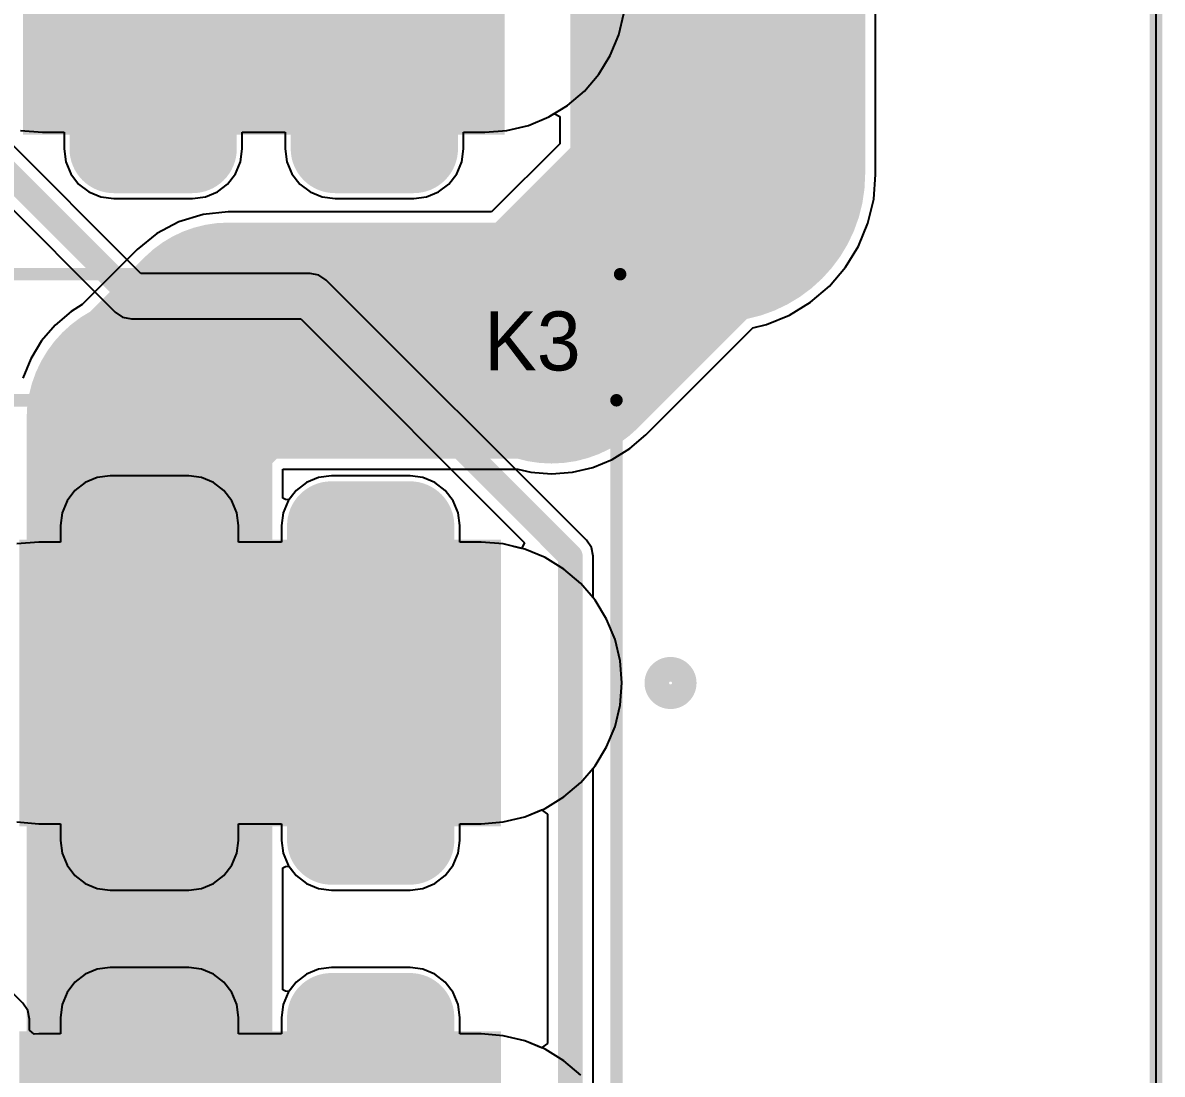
# Model space of a CAD drawing. Header units: millimetres. Extents: x 0.26 to 7.33, y 1.06 to 4.59.
# Drawn here: x 6.417 to 7.33, y 2.443 to 3.284 of the extents above; entities that cross this region are included whole.
import ezdxf

# ---------------------------------------------------------------- set-up
doc = ezdxf.new("R2010")
doc.units = ezdxf.units.MM
doc.header["$MEASUREMENT"] = 0
for name, color, linetype in [('BottomLayer', 5, 'Continuous'), ('BottomSolder', 6, 'Continuous'), ('Mechanical15', 56, 'Continuous'), ('Mechanical20', 56, 'Continuous'), ('MultiLayer', 9, 'Continuous'), ('PadHoleLayer', 156, 'Continuous'), ('TopLayer', 1, 'Continuous'), ('TopOverlay', 2, 'Continuous'), ('TopSolder', 216, 'Continuous')]:
    doc.layers.add(name, color=color, linetype=linetype)

# ---------------------------------------------------------------- blocks, each defined once
blk = doc.blocks.new('55_13_16')
at = {"layer": 'BottomLayer', "const_width": 0.0315}
for points in [[(0.2815, -0.06693, 1), (0.31299, -0.06693, 1)], [(0.53346, -0.06693, 1), (0.56496, -0.06693, 1)], [(0.6752, -0.06693, 1), (0.70669, -0.06693, 1)], [(0.2815, -0.12992, 1), (0.31299, -0.12992, 1)], [(0.53346, -0.12992, 1), (0.56496, -0.12992, 1)], [(0.6752, -0.12992, 1), (0.70669, -0.12992, 1)], [(0.2815, -0.24409, 1), (0.31299, -0.24409, 1)], [(0.53346, -0.24409, 1), (0.56496, -0.24409, 1)], [(0.6752, -0.24409, 1), (0.70669, -0.24409, 1)], [(0.2815, -0.30709, 1), (0.31299, -0.30709, 1)], [(0.53346, -0.30709, 1), (0.56496, -0.30709, 1)], [(0.6752, -0.30709, 1), (0.70669, -0.30709, 1)]]:
    blk.add_lwpolyline(points, format="xyb", close=True, dxfattribs=at)
at = {"layer": 'BottomLayer'}
for points in [[(0.54921, -0.16142), (0.54921, -0.03543), (0.29724, -0.16142), (0.29724, -0.03543)], [(0.94291, -0.16142), (0.94291, -0.03543), (0.69094, -0.16142), (0.69094, -0.03543)], [(0.58071, -0.12992), (0.58071, -0.06693), (0.26575, -0.12992), (0.26575, -0.06693)], [(0.97441, -0.12992), (0.97441, -0.06693), (0.65945, -0.12992), (0.65945, -0.06693)], [(0.54921, -0.33858), (0.54921, -0.2126), (0.29724, -0.33858), (0.29724, -0.2126)], [(0.94291, -0.33858), (0.94291, -0.2126), (0.69094, -0.33858), (0.69094, -0.2126)], [(0.58071, -0.30709), (0.58071, -0.24409), (0.26575, -0.30709), (0.26575, -0.24409)], [(0.97441, -0.30709), (0.97441, -0.24409), (0.65945, -0.30709), (0.65945, -0.24409)]]:
    blk.add_solid(points, dxfattribs=at)
at = {"layer": 'BottomSolder', "const_width": 0.0355}
for points in [[(0.2795, -0.06693, 1), (0.31499, -0.06693, 1)], [(0.53146, -0.06693, 1), (0.56696, -0.06693, 1)], [(0.6732, -0.06693, 1), (0.70869, -0.06693, 1)], [(0.2795, -0.12992, 1), (0.31499, -0.12992, 1)], [(0.53146, -0.12992, 1), (0.56696, -0.12992, 1)], [(0.6732, -0.12992, 1), (0.70869, -0.12992, 1)], [(0.2795, -0.24409, 1), (0.31499, -0.24409, 1)], [(0.53146, -0.24409, 1), (0.56696, -0.24409, 1)], [(0.6732, -0.24409, 1), (0.70869, -0.24409, 1)], [(0.2795, -0.30709, 1), (0.31499, -0.30709, 1)], [(0.53146, -0.30709, 1), (0.56696, -0.30709, 1)], [(0.6732, -0.30709, 1), (0.70869, -0.30709, 1)]]:
    blk.add_lwpolyline(points, format="xyb", close=True, dxfattribs=at)
at = {"layer": 'BottomSolder'}
for points in [[(0.54921, -0.16542), (0.54921, -0.03143), (0.29724, -0.16542), (0.29724, -0.03143)], [(0.94291, -0.16542), (0.94291, -0.03143), (0.69094, -0.16542), (0.69094, -0.03143)], [(0.58471, -0.12992), (0.58471, -0.06693), (0.26175, -0.12992), (0.26175, -0.06693)], [(0.97841, -0.12992), (0.97841, -0.06693), (0.65545, -0.12992), (0.65545, -0.06693)], [(0.54921, -0.34258), (0.54921, -0.2086), (0.29724, -0.34258), (0.29724, -0.2086)], [(0.94291, -0.34258), (0.94291, -0.2086), (0.69094, -0.34258), (0.69094, -0.2086)], [(0.58471, -0.30709), (0.58471, -0.24409), (0.26175, -0.30709), (0.26175, -0.24409)], [(0.97841, -0.30709), (0.97841, -0.24409), (0.65545, -0.30709), (0.65545, -0.24409)]]:
    blk.add_solid(points, dxfattribs=at)
at = {"layer": 'Mechanical15', "const_width": 0.01}
for points in [[(0.19685, -1.00394), (0.19685, 0.09843)], [(1.43701, 0.09843), (0.19685, 0.09843)]]:
    blk.add_lwpolyline(points, dxfattribs=at)
at = {"layer": 'Mechanical15', "const_width": 0.005}
blk.add_lwpolyline([(0.19435, 0.09843, 1), (0.19935, 0.09843, 1)], format="xyb", close=True, dxfattribs=at)
blk.add_lwpolyline([(0.19435, 0.09843, 1), (0.19935, 0.09843, 1)], format="xyb", close=True, dxfattribs=at)
at = {"layer": 'MultiLayer', "const_width": 0.0315}
for points in [[(0.2815, -0.06693, 1), (0.31299, -0.06693, 1)], [(0.53346, -0.06693, 1), (0.56496, -0.06693, 1)], [(0.6752, -0.06693, 1), (0.70669, -0.06693, 1)], [(0.2815, -0.12992, 1), (0.31299, -0.12992, 1)], [(0.53346, -0.12992, 1), (0.56496, -0.12992, 1)], [(0.6752, -0.12992, 1), (0.70669, -0.12992, 1)], [(0.2815, -0.24409, 1), (0.31299, -0.24409, 1)], [(0.53346, -0.24409, 1), (0.56496, -0.24409, 1)], [(0.6752, -0.24409, 1), (0.70669, -0.24409, 1)], [(0.2815, -0.30709, 1), (0.31299, -0.30709, 1)], [(0.53346, -0.30709, 1), (0.56496, -0.30709, 1)], [(0.6752, -0.30709, 1), (0.70669, -0.30709, 1)]]:
    blk.add_lwpolyline(points, format="xyb", close=True, dxfattribs=at)
at = {"layer": 'MultiLayer'}
for points in [[(0.54921, -0.16142), (0.54921, -0.03543), (0.29724, -0.16142), (0.29724, -0.03543)], [(0.94291, -0.16142), (0.94291, -0.03543), (0.69094, -0.16142), (0.69094, -0.03543)], [(0.58071, -0.12992), (0.58071, -0.06693), (0.26575, -0.12992), (0.26575, -0.06693)], [(0.97441, -0.12992), (0.97441, -0.06693), (0.65945, -0.12992), (0.65945, -0.06693)], [(0.54921, -0.33858), (0.54921, -0.2126), (0.29724, -0.33858), (0.29724, -0.2126)], [(0.94291, -0.33858), (0.94291, -0.2126), (0.69094, -0.33858), (0.69094, -0.2126)], [(0.58071, -0.30709), (0.58071, -0.24409), (0.26575, -0.30709), (0.26575, -0.24409)], [(0.97441, -0.30709), (0.97441, -0.24409), (0.65945, -0.30709), (0.65945, -0.24409)]]:
    blk.add_solid(points, dxfattribs=at)
at = {"layer": 'PadHoleLayer', "const_width": 0.05217}
for points in [[(0.53789, -0.02018), (0.30856, -0.02018, -1), (0.30856, -0.17667), (0.53789, -0.17667, -1)], [(0.93159, -0.02018), (0.70226, -0.02018, -1), (0.70226, -0.17667), (0.93159, -0.17667, -1)], [(0.53789, -0.19734), (0.30856, -0.19734, -1), (0.30856, -0.35384), (0.53789, -0.35384, -1)], [(0.93159, -0.19734), (0.70226, -0.19734, -1), (0.70226, -0.35384), (0.93159, -0.35384, -1)]]:
    blk.add_lwpolyline(points, format="xyb", close=True, dxfattribs=at)
at = {"layer": 'TopLayer', "const_width": 0.0315}
for points in [[(0.2815, -0.06693, 1), (0.31299, -0.06693, 1)], [(0.53346, -0.06693, 1), (0.56496, -0.06693, 1)], [(0.6752, -0.06693, 1), (0.70669, -0.06693, 1)], [(0.2815, -0.12992, 1), (0.31299, -0.12992, 1)], [(0.53346, -0.12992, 1), (0.56496, -0.12992, 1)], [(0.6752, -0.12992, 1), (0.70669, -0.12992, 1)], [(0.2815, -0.24409, 1), (0.31299, -0.24409, 1)], [(0.53346, -0.24409, 1), (0.56496, -0.24409, 1)], [(0.6752, -0.24409, 1), (0.70669, -0.24409, 1)], [(0.2815, -0.30709, 1), (0.31299, -0.30709, 1)], [(0.53346, -0.30709, 1), (0.56496, -0.30709, 1)], [(0.6752, -0.30709, 1), (0.70669, -0.30709, 1)]]:
    blk.add_lwpolyline(points, format="xyb", close=True, dxfattribs=at)
at = {"layer": 'TopLayer'}
for points in [[(0.54921, -0.16142), (0.54921, -0.03543), (0.29724, -0.16142), (0.29724, -0.03543)], [(0.94291, -0.16142), (0.94291, -0.03543), (0.69094, -0.16142), (0.69094, -0.03543)], [(0.58071, -0.12992), (0.58071, -0.06693), (0.26575, -0.12992), (0.26575, -0.06693)], [(0.97441, -0.12992), (0.97441, -0.06693), (0.65945, -0.12992), (0.65945, -0.06693)], [(0.54921, -0.33858), (0.54921, -0.2126), (0.29724, -0.33858), (0.29724, -0.2126)], [(0.94291, -0.33858), (0.94291, -0.2126), (0.69094, -0.33858), (0.69094, -0.2126)], [(0.58071, -0.30709), (0.58071, -0.24409), (0.26575, -0.30709), (0.26575, -0.24409)], [(0.97441, -0.30709), (0.97441, -0.24409), (0.65945, -0.30709), (0.65945, -0.24409)]]:
    blk.add_solid(points, dxfattribs=at)
at = {"layer": 'TopOverlay'}
for points, const_width in [([(0.43422, 0.14173, 1), (0.41223, 0.14173, 1)], 0.01969), ([(0.40731, 0.14173, 1), (0.41715, 0.14173, 1)], 0.00984), ([(0.4293, 0.14173, 1), (0.43914, 0.14173, 1)], 0.00984), ([(0.19435, 0.09843, 1), (0.19935, 0.09843, 1)], 0.005), ([(0.19435, 0.09843, 1), (0.19935, 0.09843, 1)], 0.005)]:
    blk.add_lwpolyline(points, format="xyb", close=True, dxfattribs=dict(at, const_width=const_width))
at = {"layer": 'TopOverlay', "const_width": 0.01}
for points in [[(0.19685, -1.00394), (0.19685, 0.09843)], [(1.43701, 0.09843), (0.19685, 0.09843)]]:
    blk.add_lwpolyline(points, dxfattribs=at)
at = {"layer": 'TopSolder', "const_width": 0.0355}
for points in [[(0.2795, -0.06693, 1), (0.31499, -0.06693, 1)], [(0.53146, -0.06693, 1), (0.56696, -0.06693, 1)], [(0.6732, -0.06693, 1), (0.70869, -0.06693, 1)], [(0.2795, -0.12992, 1), (0.31499, -0.12992, 1)], [(0.53146, -0.12992, 1), (0.56696, -0.12992, 1)], [(0.6732, -0.12992, 1), (0.70869, -0.12992, 1)], [(0.2795, -0.24409, 1), (0.31499, -0.24409, 1)], [(0.53146, -0.24409, 1), (0.56696, -0.24409, 1)], [(0.6732, -0.24409, 1), (0.70869, -0.24409, 1)], [(0.2795, -0.30709, 1), (0.31499, -0.30709, 1)], [(0.53146, -0.30709, 1), (0.56696, -0.30709, 1)], [(0.6732, -0.30709, 1), (0.70869, -0.30709, 1)]]:
    blk.add_lwpolyline(points, format="xyb", close=True, dxfattribs=at)
at = {"layer": 'TopSolder'}
for points in [[(0.54921, -0.16542), (0.54921, -0.03143), (0.29724, -0.16542), (0.29724, -0.03143)], [(0.94291, -0.16542), (0.94291, -0.03143), (0.69094, -0.16542), (0.69094, -0.03143)], [(0.58471, -0.12992), (0.58471, -0.06693), (0.26175, -0.12992), (0.26175, -0.06693)], [(0.97841, -0.12992), (0.97841, -0.06693), (0.65545, -0.12992), (0.65545, -0.06693)], [(0.54921, -0.34258), (0.54921, -0.2086), (0.29724, -0.34258), (0.29724, -0.2086)], [(0.94291, -0.34258), (0.94291, -0.2086), (0.69094, -0.34258), (0.69094, -0.2086)], [(0.58471, -0.30709), (0.58471, -0.24409), (0.26175, -0.30709), (0.26175, -0.24409)], [(0.97841, -0.30709), (0.97841, -0.24409), (0.65545, -0.30709), (0.65545, -0.24409)]]:
    blk.add_solid(points, dxfattribs=at)
blk = doc.blocks.new('55_13_22')
at = {"layer": 'BottomLayer', "const_width": 0.0315}
for points in [[(1.32087, -0.06693, 1), (1.35236, -0.06693, 1)], [(1.32087, -0.12992, 1), (1.35236, -0.12992, 1)], [(1.32087, -0.24409, 1), (1.35236, -0.24409, 1)], [(1.32087, -0.30709, 1), (1.35236, -0.30709, 1)]]:
    blk.add_lwpolyline(points, format="xyb", close=True, dxfattribs=at)
at = {"layer": 'BottomLayer'}
for points in [[(1.33661, -0.16142), (1.33661, -0.03543), (1.08465, -0.16142), (1.08465, -0.03543)], [(1.36811, -0.12992), (1.36811, -0.06693), (1.05315, -0.12992), (1.05315, -0.06693)], [(1.33661, -0.33858), (1.33661, -0.2126), (1.08465, -0.33858), (1.08465, -0.2126)], [(1.36811, -0.30709), (1.36811, -0.24409), (1.05315, -0.30709), (1.05315, -0.24409)]]:
    blk.add_solid(points, dxfattribs=at)
at = {"layer": 'BottomSolder', "const_width": 0.0355}
for points in [[(1.31887, -0.06693, 1), (1.35436, -0.06693, 1)], [(1.31887, -0.12992, 1), (1.35436, -0.12992, 1)], [(1.31887, -0.24409, 1), (1.35436, -0.24409, 1)], [(1.31887, -0.30709, 1), (1.35436, -0.30709, 1)]]:
    blk.add_lwpolyline(points, format="xyb", close=True, dxfattribs=at)
at = {"layer": 'BottomSolder'}
for points in [[(1.33661, -0.16542), (1.33661, -0.03143), (1.08465, -0.16542), (1.08465, -0.03143)], [(1.37211, -0.12992), (1.37211, -0.06693), (1.04915, -0.12992), (1.04915, -0.06693)], [(1.33661, -0.34258), (1.33661, -0.2086), (1.08465, -0.34258), (1.08465, -0.2086)], [(1.37211, -0.30709), (1.37211, -0.24409), (1.04915, -0.30709), (1.04915, -0.24409)]]:
    blk.add_solid(points, dxfattribs=at)
at = {"layer": 'Mechanical15', "const_width": 0.01}
for points in [[(1.43701, 0.09843), (0.19685, 0.09843)], [(1.43701, -1.00394), (1.43701, 0.09843)]]:
    blk.add_lwpolyline(points, dxfattribs=at)
at = {"layer": 'Mechanical15', "const_width": 0.005}
blk.add_lwpolyline([(1.43451, 0.09843, 1), (1.43951, 0.09843, 1)], format="xyb", close=True, dxfattribs=at)
blk.add_lwpolyline([(1.43451, 0.09843, 1), (1.43951, 0.09843, 1)], format="xyb", close=True, dxfattribs=at)
at = {"layer": 'MultiLayer', "const_width": 0.0315}
for points in [[(1.32087, -0.06693, 1), (1.35236, -0.06693, 1)], [(1.32087, -0.12992, 1), (1.35236, -0.12992, 1)], [(1.32087, -0.24409, 1), (1.35236, -0.24409, 1)], [(1.32087, -0.30709, 1), (1.35236, -0.30709, 1)]]:
    blk.add_lwpolyline(points, format="xyb", close=True, dxfattribs=at)
at = {"layer": 'MultiLayer'}
for points in [[(1.33661, -0.16142), (1.33661, -0.03543), (1.08465, -0.16142), (1.08465, -0.03543)], [(1.36811, -0.12992), (1.36811, -0.06693), (1.05315, -0.12992), (1.05315, -0.06693)], [(1.33661, -0.33858), (1.33661, -0.2126), (1.08465, -0.33858), (1.08465, -0.2126)], [(1.36811, -0.30709), (1.36811, -0.24409), (1.05315, -0.30709), (1.05315, -0.24409)]]:
    blk.add_solid(points, dxfattribs=at)
at = {"layer": 'PadHoleLayer', "const_width": 0.05217}
for points in [[(1.3253, -0.02018), (1.09596, -0.02018, -1), (1.09596, -0.17667), (1.3253, -0.17667, -1)], [(1.3253, -0.19734), (1.09596, -0.19734, -1), (1.09596, -0.35384), (1.3253, -0.35384, -1)]]:
    blk.add_lwpolyline(points, format="xyb", close=True, dxfattribs=at)
at = {"layer": 'TopLayer', "const_width": 0.0315}
for points in [[(1.32087, -0.06693, 1), (1.35236, -0.06693, 1)], [(1.32087, -0.12992, 1), (1.35236, -0.12992, 1)], [(1.32087, -0.24409, 1), (1.35236, -0.24409, 1)], [(1.32087, -0.30709, 1), (1.35236, -0.30709, 1)]]:
    blk.add_lwpolyline(points, format="xyb", close=True, dxfattribs=at)
at = {"layer": 'TopLayer'}
for points in [[(1.33661, -0.16142), (1.33661, -0.03543), (1.08465, -0.16142), (1.08465, -0.03543)], [(1.36811, -0.12992), (1.36811, -0.06693), (1.05315, -0.12992), (1.05315, -0.06693)], [(1.33661, -0.33858), (1.33661, -0.2126), (1.08465, -0.33858), (1.08465, -0.2126)], [(1.36811, -0.30709), (1.36811, -0.24409), (1.05315, -0.30709), (1.05315, -0.24409)]]:
    blk.add_solid(points, dxfattribs=at)
at = {"layer": 'TopOverlay', "const_width": 0.01}
for points in [[(1.43701, 0.09843), (0.19685, 0.09843)], [(1.43701, -1.00394), (1.43701, 0.09843)]]:
    blk.add_lwpolyline(points, dxfattribs=at)
at = {"layer": 'TopOverlay', "const_width": 0.005}
blk.add_lwpolyline([(1.43451, 0.09843, 1), (1.43951, 0.09843, 1)], format="xyb", close=True, dxfattribs=at)
blk.add_lwpolyline([(1.43451, 0.09843, 1), (1.43951, 0.09843, 1)], format="xyb", close=True, dxfattribs=at)
at = {"layer": 'TopSolder', "const_width": 0.0355}
for points in [[(1.31887, -0.06693, 1), (1.35436, -0.06693, 1)], [(1.31887, -0.12992, 1), (1.35436, -0.12992, 1)], [(1.31887, -0.24409, 1), (1.35436, -0.24409, 1)], [(1.31887, -0.30709, 1), (1.35436, -0.30709, 1)]]:
    blk.add_lwpolyline(points, format="xyb", close=True, dxfattribs=at)
at = {"layer": 'TopSolder'}
for points in [[(1.33661, -0.16542), (1.33661, -0.03143), (1.08465, -0.16542), (1.08465, -0.03143)], [(1.37211, -0.12992), (1.37211, -0.06693), (1.04915, -0.12992), (1.04915, -0.06693)], [(1.33661, -0.34258), (1.33661, -0.2086), (1.08465, -0.34258), (1.08465, -0.2086)], [(1.37211, -0.30709), (1.37211, -0.24409), (1.04915, -0.30709), (1.04915, -0.24409)]]:
    blk.add_solid(points, dxfattribs=at)

msp = doc.modelspace()

# ---------------------------------------------------------------- linework, layer by layer
at = {"layer": 'BottomLayer'}
for p, q in [((7.325, 4.5863), (7.325, 1.6725)), ((6.89476, 3.27464), (6.89889, 3.29183)), ((6.888, 3.2583), (6.89476, 3.27464)), ((6.87876, 3.24323), (6.888, 3.2583)), ((6.86727, 3.22978), (6.87876, 3.24323)), ((6.85383, 3.2183), (6.86727, 3.22978)), ((6.83875, 3.20906), (6.85383, 3.2183)), ((6.82242, 3.20229), (6.83875, 3.20906)), ((6.51192, 3.08375), (6.39946, 3.19622)), ((6.41564, 3.19817), (6.43327, 3.19678)), ((6.43327, 3.19678), (6.45052, 3.19678)), ((6.45052, 3.19678), (6.45052, 3.18347)), ((6.59318, 3.18347), (6.59318, 3.19678)), ((6.59318, 3.19678), (6.62768, 3.19678)), ((6.62768, 3.19678), (6.62768, 3.18347)), ((6.77035, 3.18347), (6.77035, 3.19678)), ((6.77035, 3.19678), (6.7876, 3.19678)), ((6.7876, 3.19678), (6.80523, 3.19817)), ((6.80523, 3.19817), (6.82242, 3.20229)), ((6.35863, 3.18559), (6.49152, 3.0527)), ((6.45052, 3.18347), (6.45187, 3.17316)), ((6.59183, 3.17316), (6.59318, 3.18347)), ((6.62768, 3.18347), (6.62904, 3.17316)), ((6.76899, 3.17316), (6.77035, 3.18347)), ((6.45187, 3.17316), (6.45585, 3.16355)), ((6.58785, 3.16355), (6.59183, 3.17316)), ((6.62904, 3.17316), (6.63302, 3.16355)), ((6.76501, 3.16355), (6.76899, 3.17316)), ((6.45585, 3.16355), (6.46219, 3.1553)), ((6.58152, 3.1553), (6.58785, 3.16355)), ((6.63302, 3.16355), (6.63935, 3.1553)), ((6.75868, 3.1553), (6.76501, 3.16355)), ((6.46219, 3.1553), (6.47044, 3.14897)), ((6.47044, 3.14897), (6.48004, 3.14499)), ((6.56366, 3.14499), (6.57326, 3.14897)), ((6.57326, 3.14897), (6.58152, 3.1553)), ((6.63935, 3.1553), (6.6476, 3.14897)), ((6.6476, 3.14897), (6.65721, 3.14499)), ((6.74082, 3.14499), (6.75043, 3.14897)), ((6.75043, 3.14897), (6.75868, 3.1553)), ((6.48004, 3.14499), (6.49035, 3.14364)), ((6.49035, 3.14364), (6.55335, 3.14364)), ((6.55335, 3.14364), (6.56366, 3.14499)), ((6.65721, 3.14499), (6.66752, 3.14364)), ((6.66752, 3.14364), (6.73051, 3.14364)), ((6.73051, 3.14364), (6.74082, 3.14499)), ((6.64764, 3.08375), (6.51192, 3.08375)), ((6.6546, 3.08237), (6.64764, 3.08375)), ((6.64764, 3.08375), (6.64764, 3.08375)), ((6.6605, 3.07842), (6.6546, 3.08237)), ((6.86886, 2.87006), (6.6605, 3.07842)), ((6.49152, 3.0527), (6.49152, 3.0527)), ((6.49152, 3.0527), (6.49742, 3.04875)), ((6.49742, 3.04875), (6.50439, 3.04737)), ((6.50439, 3.04737), (6.50439, 3.04737)), ((6.50439, 3.04737), (6.64011, 3.04737)), ((6.64011, 3.04737), (6.81937, 2.8681)), ((6.47709, 2.92024), (6.46748, 2.91626)), ((6.4874, 2.9216), (6.47709, 2.92024)), ((6.55039, 2.9216), (6.4874, 2.9216)), ((6.5607, 2.92024), (6.55039, 2.9216)), ((6.57031, 2.91626), (6.5607, 2.92024)), ((6.65426, 2.92024), (6.64465, 2.91626)), ((6.66457, 2.9216), (6.65426, 2.92024)), ((6.72756, 2.9216), (6.66457, 2.9216)), ((6.73787, 2.92024), (6.72756, 2.9216)), ((6.74748, 2.91626), (6.73787, 2.92024)), ((6.46748, 2.91626), (6.45923, 2.90993)), ((6.57856, 2.90993), (6.57031, 2.91626)), ((6.64465, 2.91626), (6.6364, 2.90993)), ((6.75573, 2.90993), (6.74748, 2.91626)), ((6.45923, 2.90993), (6.4529, 2.90168)), ((6.58489, 2.90168), (6.57856, 2.90993)), ((6.6364, 2.90993), (6.63007, 2.90168)), ((6.76206, 2.90168), (6.75573, 2.90993)), ((6.4529, 2.90168), (6.44892, 2.89207)), ((6.58887, 2.89207), (6.58489, 2.90168)), ((6.63007, 2.90168), (6.62609, 2.89207)), ((6.76604, 2.89207), (6.76206, 2.90168)), ((6.44892, 2.89207), (6.44756, 2.88176)), ((6.59023, 2.88176), (6.58887, 2.89207)), ((6.62609, 2.89207), (6.62473, 2.88176)), ((6.7674, 2.88176), (6.76604, 2.89207)), ((6.44756, 2.88176), (6.44756, 2.86845)), ((6.59023, 2.86845), (6.59023, 2.88176)), ((6.62473, 2.88176), (6.62473, 2.86845)), ((6.7674, 2.86845), (6.7674, 2.88176)), ((6.43032, 2.86845), (6.41269, 2.86707)), ((6.44756, 2.86845), (6.43032, 2.86845)), ((6.62473, 2.86845), (6.59023, 2.86845)), ((6.78465, 2.86845), (6.7674, 2.86845)), ((6.80227, 2.86707), (6.78465, 2.86845)), ((6.81683, 2.86357), (6.80227, 2.86707)), ((6.81937, 2.8681), (6.81683, 2.86357)), ((6.87281, 2.86416), (6.86886, 2.87006)), ((6.86886, 2.87006), (6.86886, 2.87006)), ((6.87419, 2.8572), (6.87281, 2.86416)), ((6.87419, 2.82389), (6.87419, 2.8572)), ((6.87419, 2.8572), (6.87419, 2.8572)), ((6.8758, 2.82201), (6.87419, 2.82389)), ((6.88504, 2.80693), (6.8758, 2.82201)), ((6.89181, 2.7906), (6.88504, 2.80693)), ((6.89594, 2.7734), (6.89181, 2.7906)), ((6.89732, 2.75578), (6.89594, 2.7734)), ((6.89594, 2.73815), (6.89732, 2.75578)), ((6.89181, 2.72096), (6.89594, 2.73815)), ((6.88504, 2.70462), (6.89181, 2.72096)), ((6.8758, 2.68955), (6.88504, 2.70462)), ((6.87419, 2.68766), (6.8758, 2.68955)), ((6.87419, 2.43019), (6.87419, 2.68766)), ((6.80227, 2.64448), (6.81947, 2.64861)), ((6.81947, 2.64861), (6.83281, 2.65414)), ((6.83281, 2.65414), (6.83781, 2.65085)), ((6.83781, 2.65085), (6.83781, 2.467)), ((6.41269, 2.64448), (6.43032, 2.6431)), ((6.43032, 2.6431), (6.44756, 2.6431)), ((6.44756, 2.6431), (6.44756, 2.62979)), ((6.59023, 2.62979), (6.59023, 2.6431)), ((6.59023, 2.6431), (6.62473, 2.6431)), ((6.62473, 2.6431), (6.62473, 2.62979)), ((6.7674, 2.62979), (6.7674, 2.6431)), ((6.7674, 2.6431), (6.78465, 2.6431)), ((6.78465, 2.6431), (6.80227, 2.64448)), ((6.44756, 2.62979), (6.44892, 2.61948)), ((6.58887, 2.61948), (6.59023, 2.62979)), ((6.62473, 2.62979), (6.62609, 2.61948)), ((6.76604, 2.61948), (6.7674, 2.62979)), ((6.44892, 2.61948), (6.4529, 2.60987)), ((6.58489, 2.60987), (6.58887, 2.61948)), ((6.62609, 2.61948), (6.63007, 2.60987)), ((6.76206, 2.60987), (6.76604, 2.61948)), ((6.4529, 2.60987), (6.45923, 2.60162)), ((6.45923, 2.60162), (6.46748, 2.59529)), ((6.57031, 2.59529), (6.57856, 2.60162)), ((6.57856, 2.60162), (6.58489, 2.60987)), ((6.63007, 2.60987), (6.6364, 2.60162)), ((6.6364, 2.60162), (6.64465, 2.59529)), ((6.74748, 2.59529), (6.75573, 2.60162)), ((6.75573, 2.60162), (6.76206, 2.60987)), ((6.46748, 2.59529), (6.47709, 2.59131)), ((6.5607, 2.59131), (6.57031, 2.59529)), ((6.64465, 2.59529), (6.65426, 2.59131)), ((6.73787, 2.59131), (6.74748, 2.59529)), ((6.47709, 2.59131), (6.4874, 2.58995)), ((6.4874, 2.58995), (6.55039, 2.58995)), ((6.55039, 2.58995), (6.5607, 2.59131)), ((6.65426, 2.59131), (6.66457, 2.58995)), ((6.66457, 2.58995), (6.72756, 2.58995)), ((6.72756, 2.58995), (6.73787, 2.59131)), ((6.41759, 2.49949), (6.34279, 2.57429)), ((6.4874, 2.5279), (6.47709, 2.52654)), ((6.55039, 2.5279), (6.4874, 2.5279)), ((6.5607, 2.52654), (6.55039, 2.5279)), ((6.66457, 2.5279), (6.65426, 2.52654)), ((6.72756, 2.5279), (6.66457, 2.5279)), ((6.73787, 2.52654), (6.72756, 2.5279)), ((6.46748, 2.52256), (6.45923, 2.51623)), ((6.47709, 2.52654), (6.46748, 2.52256)), ((6.57031, 2.52256), (6.5607, 2.52654)), ((6.57856, 2.51623), (6.57031, 2.52256)), ((6.64465, 2.52256), (6.6364, 2.51623)), ((6.65426, 2.52654), (6.64465, 2.52256)), ((6.74748, 2.52256), (6.73787, 2.52654)), ((6.75573, 2.51623), (6.74748, 2.52256)), ((6.45923, 2.51623), (6.4529, 2.50798)), ((6.58489, 2.50798), (6.57856, 2.51623)), ((6.6364, 2.51623), (6.63007, 2.50798)), ((6.76206, 2.50798), (6.75573, 2.51623)), ((6.4529, 2.50798), (6.44892, 2.49837)), ((6.58887, 2.49837), (6.58489, 2.50798)), ((6.63007, 2.50798), (6.62609, 2.49837)), ((6.76604, 2.49837), (6.76206, 2.50798)), ((6.42153, 2.49358), (6.41759, 2.49949)), ((6.42292, 2.48662), (6.42153, 2.49358)), ((6.44892, 2.49837), (6.44756, 2.48806)), ((6.59023, 2.48806), (6.58887, 2.49837)), ((6.62609, 2.49837), (6.62473, 2.48806)), ((6.7674, 2.48806), (6.76604, 2.49837)), ((6.42292, 2.47785), (6.42292, 2.48662)), ((6.42292, 2.48662), (6.42292, 2.48662)), ((6.44756, 2.48806), (6.44756, 2.47475)), ((6.59023, 2.47475), (6.59023, 2.48806)), ((6.62473, 2.48806), (6.62473, 2.47475)), ((6.7674, 2.47475), (6.7674, 2.48806)), ((6.42659, 2.47446), (6.42292, 2.47785)), ((6.43032, 2.47475), (6.42659, 2.47446)), ((6.44756, 2.47475), (6.43032, 2.47475)), ((6.62473, 2.47475), (6.59023, 2.47475)), ((6.78465, 2.47475), (6.7674, 2.47475)), ((6.80227, 2.47337), (6.78465, 2.47475)), ((6.81947, 2.46924), (6.80227, 2.47337)), ((6.83281, 2.46371), (6.81947, 2.46924)), ((6.83781, 2.467), (6.83281, 2.46371))]:
    msp.add_line(p, q, dxfattribs=at)
at = {"layer": 'BottomLayer', "const_width": 0.01969}
for points in [[(6.31109, 3.25885), (6.50439, 3.06556)], [(6.50439, 3.06556), (6.64764, 3.06556)], [(6.64764, 3.06556), (6.856, 2.8572)], [(6.856, 1.86695), (6.856, 2.8572)]]:
    msp.add_lwpolyline(points, dxfattribs=at)
at = {"layer": 'BottomLayer', "const_width": 0.00984}
for points in [[(6.49947, 3.06556, 1), (6.50931, 3.06556, 1)], [(6.49947, 3.06556, 1), (6.50931, 3.06556, 1)], [(6.64272, 3.06556, 1), (6.65256, 3.06556, 1)], [(6.64272, 3.06556, 1), (6.65256, 3.06556, 1)], [(6.85108, 2.8572, 1), (6.86092, 2.8572, 1)], [(6.85108, 2.8572, 1), (6.86092, 2.8572, 1)]]:
    msp.add_lwpolyline(points, format="xyb", close=True, dxfattribs=at)
at = {"layer": 'Mechanical20', "const_width": 0.01}
msp.add_lwpolyline([(7.325, 1.67), (7.325, 4.586)], dxfattribs=at)
at = {"layer": 'TopLayer'}
for p, q in [((7.325, 4.5863), (7.325, 1.6713)), ((7.1005, 3.163), (7.1005, 4.28349)), ((6.82242, 3.20229), (6.83875, 3.20906)), ((6.83875, 3.20906), (6.84314, 3.21175)), ((6.84314, 3.21175), (6.8475, 3.2093)), ((6.8475, 3.2093), (6.8475, 3.18747)), ((6.41564, 3.19817), (6.43327, 3.19678)), ((6.43327, 3.19678), (6.45052, 3.19678)), ((6.45052, 3.19678), (6.45052, 3.18347)), ((6.59318, 3.18347), (6.59318, 3.19678)), ((6.59318, 3.19678), (6.62768, 3.19678)), ((6.62768, 3.19678), (6.62768, 3.18347)), ((6.77035, 3.18347), (6.77035, 3.19678)), ((6.77035, 3.19678), (6.7876, 3.19678)), ((6.7876, 3.19678), (6.80523, 3.19817)), ((6.80523, 3.19817), (6.82242, 3.20229)), ((6.8475, 3.18747), (6.79294, 3.13291)), ((6.45052, 3.18347), (6.45187, 3.17316)), ((6.59183, 3.17316), (6.59318, 3.18347)), ((6.62768, 3.18347), (6.62904, 3.17316)), ((6.76899, 3.17316), (6.77035, 3.18347)), ((6.45187, 3.17316), (6.45585, 3.16355)), ((6.58785, 3.16355), (6.59183, 3.17316)), ((6.62904, 3.17316), (6.63302, 3.16355)), ((6.76501, 3.16355), (6.76899, 3.17316)), ((6.45585, 3.16355), (6.46219, 3.1553)), ((6.58152, 3.1553), (6.58785, 3.16355)), ((6.63302, 3.16355), (6.63935, 3.1553)), ((6.75868, 3.1553), (6.76501, 3.16355)), ((7.09894, 3.14321), (7.1005, 3.163)), ((6.46219, 3.1553), (6.47044, 3.14897)), ((6.47044, 3.14897), (6.48004, 3.14499)), ((6.56366, 3.14499), (6.57326, 3.14897)), ((6.57326, 3.14897), (6.58152, 3.1553)), ((6.63935, 3.1553), (6.6476, 3.14897)), ((6.6476, 3.14897), (6.65721, 3.14499)), ((6.74082, 3.14499), (6.75043, 3.14897)), ((6.75043, 3.14897), (6.75868, 3.1553)), ((6.48004, 3.14499), (6.49035, 3.14364)), ((6.49035, 3.14364), (6.55335, 3.14364)), ((6.55335, 3.14364), (6.56366, 3.14499)), ((6.65721, 3.14499), (6.66752, 3.14364)), ((6.66752, 3.14364), (6.73051, 3.14364)), ((6.73051, 3.14364), (6.74082, 3.14499)), ((7.09431, 3.12391), (7.09894, 3.14321)), ((6.5618, 3.13093), (6.54248, 3.12507)), ((6.58189, 3.13291), (6.5618, 3.13093)), ((6.79294, 3.13291), (6.58189, 3.13291)), ((6.54248, 3.12507), (6.52467, 3.11556)), ((7.08671, 3.10557), (7.09431, 3.12391)), ((6.52467, 3.11556), (6.50907, 3.10275)), ((6.50907, 3.10275), (6.46512, 3.0588)), ((6.50907, 3.10275), (6.50907, 3.10275)), ((7.07634, 3.08865), (7.08671, 3.10557)), ((7.06345, 3.07355), (7.07634, 3.08865)), ((7.04835, 3.06066), (7.06345, 3.07355)), ((6.46512, 3.0588), (6.45615, 3.0533)), ((7.03143, 3.05029), (7.04835, 3.06066)), ((6.45615, 3.0533), (6.44341, 3.04242)), ((7.01309, 3.04269), (7.03143, 3.05029)), ((6.44341, 3.04242), (6.43253, 3.02969)), ((6.91642, 2.95444), (7.002, 3.04003)), ((7.002, 3.04003), (7.01309, 3.04269)), ((6.43253, 3.02969), (6.42378, 3.0154)), ((6.42378, 3.0154), (6.41737, 2.99993)), ((6.90368, 2.94356), (6.91642, 2.95444)), ((6.88939, 2.93481), (6.90368, 2.94356)), ((6.87392, 2.9284), (6.88939, 2.93481)), ((6.62565, 2.9038), (6.62565, 2.92694)), ((6.62565, 2.92694), (6.814, 2.92694)), ((6.65426, 2.92024), (6.64465, 2.91626)), ((6.66457, 2.9216), (6.65426, 2.92024)), ((6.72756, 2.9216), (6.66457, 2.9216)), ((6.73787, 2.92024), (6.72756, 2.9216)), ((6.74748, 2.91626), (6.73787, 2.92024)), ((6.814, 2.92694), (6.82423, 2.92449)), ((6.82423, 2.92449), (6.84093, 2.92317)), ((6.84093, 2.92317), (6.85763, 2.92449)), ((6.85763, 2.92449), (6.87392, 2.9284)), ((6.64465, 2.91626), (6.6364, 2.90993)), ((6.75573, 2.90993), (6.74748, 2.91626)), ((6.62774, 2.90279), (6.62565, 2.9038)), ((6.63065, 2.90244), (6.62774, 2.90279)), ((6.6364, 2.90993), (6.63065, 2.90244)), ((6.76206, 2.90168), (6.75573, 2.90993)), ((6.76604, 2.89207), (6.76206, 2.90168)), ((6.7674, 2.88176), (6.76604, 2.89207)), ((6.7674, 2.86845), (6.7674, 2.88176)), ((6.78465, 2.86845), (6.7674, 2.86845)), ((6.80227, 2.86707), (6.78465, 2.86845)), ((6.81947, 2.86294), (6.80227, 2.86707)), ((6.8358, 2.85617), (6.81947, 2.86294)), ((6.85088, 2.84693), (6.8358, 2.85617)), ((6.86432, 2.83545), (6.85088, 2.84693)), ((6.8758, 2.82201), (6.86432, 2.83545)), ((6.88504, 2.80693), (6.8758, 2.82201)), ((6.89181, 2.7906), (6.88504, 2.80693)), ((6.89594, 2.7734), (6.89181, 2.7906)), ((6.89732, 2.75578), (6.89594, 2.7734)), ((6.89594, 2.73815), (6.89732, 2.75578)), ((6.89181, 2.72096), (6.89594, 2.73815)), ((6.88504, 2.70462), (6.89181, 2.72096)), ((6.8758, 2.68955), (6.88504, 2.70462)), ((6.86432, 2.6761), (6.8758, 2.68955)), ((6.85088, 2.66462), (6.86432, 2.6761)), ((6.8358, 2.65538), (6.85088, 2.66462)), ((6.80227, 2.64448), (6.81947, 2.64861)), ((6.81947, 2.64861), (6.8358, 2.65538)), ((6.7674, 2.62979), (6.7674, 2.6431)), ((6.7674, 2.6431), (6.78465, 2.6431)), ((6.78465, 2.6431), (6.80227, 2.64448)), ((6.76604, 2.61948), (6.7674, 2.62979)), ((6.76206, 2.60987), (6.76604, 2.61948)), ((6.62565, 2.60776), (6.62774, 2.60876)), ((6.62565, 2.5101), (6.62565, 2.60776)), ((6.62774, 2.60876), (6.63065, 2.60911)), ((6.63065, 2.60911), (6.6364, 2.60162)), ((6.6364, 2.60162), (6.64465, 2.59529)), ((6.74748, 2.59529), (6.75573, 2.60162)), ((6.75573, 2.60162), (6.76206, 2.60987)), ((6.64465, 2.59529), (6.65426, 2.59131)), ((6.73787, 2.59131), (6.74748, 2.59529)), ((6.65426, 2.59131), (6.66457, 2.58995)), ((6.66457, 2.58995), (6.72756, 2.58995)), ((6.72756, 2.58995), (6.73787, 2.59131)), ((6.66457, 2.5279), (6.65426, 2.52654)), ((6.72756, 2.5279), (6.66457, 2.5279)), ((6.73787, 2.52654), (6.72756, 2.5279)), ((6.64465, 2.52256), (6.6364, 2.51623)), ((6.65426, 2.52654), (6.64465, 2.52256)), ((6.74748, 2.52256), (6.73787, 2.52654)), ((6.75573, 2.51623), (6.74748, 2.52256)), ((6.62774, 2.50909), (6.62565, 2.5101)), ((6.6364, 2.51623), (6.63065, 2.50874)), ((6.76206, 2.50798), (6.75573, 2.51623)), ((6.63065, 2.50874), (6.62774, 2.50909)), ((6.76604, 2.49837), (6.76206, 2.50798)), ((6.7674, 2.48806), (6.76604, 2.49837)), ((6.7674, 2.47475), (6.7674, 2.48806)), ((6.78465, 2.47475), (6.7674, 2.47475)), ((6.80227, 2.47337), (6.78465, 2.47475)), ((6.81947, 2.46924), (6.80227, 2.47337)), ((6.8358, 2.46247), (6.81947, 2.46924)), ((6.85088, 2.45323), (6.8358, 2.46247)), ((6.86432, 2.44175), (6.85088, 2.45323))]:
    msp.add_line(p, q, dxfattribs=at)
for points, const_width in [([(6.974, 3.163), (6.974, 4.28349)], 0.23622), ([(6.84093, 3.02993), (6.974, 3.163)], 0.19685), ([(6.5189, 2.96694), (6.58189, 3.02993)], 0.18898), ([(6.58189, 3.02993), (6.84093, 3.02993)], 0.18898), ([(6.5189, 2.75578), (6.5189, 2.96694)], 0.19685), ([(6.5189, 2.36207), (6.5189, 2.75578)], 0.19685), ([(6.5189, 2.27402), (6.5189, 2.36207)], 0.19685)]:
    msp.add_lwpolyline(points, dxfattribs=dict(at, const_width=const_width))
for points, const_width in [([(6.91494, 3.163, 1), (7.03306, 3.163, 1)], 0.11811), ([(6.92479, 3.163, 1), (7.02321, 3.163, 1)], 0.09843), ([(6.53465, 3.02993, 1), (6.62913, 3.02993, 1)], 0.09449), ([(6.53465, 3.02993, 1), (6.62913, 3.02993, 1)], 0.09449), ([(6.79172, 3.02993, 1), (6.89014, 3.02993, 1)], 0.09843), ([(6.79368, 3.02993, 1), (6.88817, 3.02993, 1)], 0.09449), ([(6.46969, 2.96694, 1), (6.56811, 2.96694, 1)], 0.09843), ([(6.47165, 2.96694, 1), (6.56614, 2.96694, 1)], 0.09449), ([(6.46969, 2.75578, 1), (6.56811, 2.75578, 1)], 0.09843), ([(6.46969, 2.75578, 1), (6.56811, 2.75578, 1)], 0.09843), ([(6.46969, 2.36207, 1), (6.56811, 2.36207, 1)], 0.09843), ([(6.46969, 2.36207, 1), (6.56811, 2.36207, 1)], 0.09843)]:
    msp.add_lwpolyline(points, format="xyb", close=True, dxfattribs=dict(at, const_width=const_width))

# ---------------------------------------------------------------- block references
at = {"rotation": 270}
for name, p in [('55_13_22', (6.79744, 4.52009)), ('55_13_16', (6.79449, 3.179))]:
    msp.add_blockref(name, p, dxfattribs=at)

# ---------------------------------------------------------------- texts
at = {"layer": 'TopOverlay'}
msp.add_text('K3', height=0.047244, dxfattribs=at).set_placement((6.787, 3.006))

doc.saveas('drawing.dxf')
